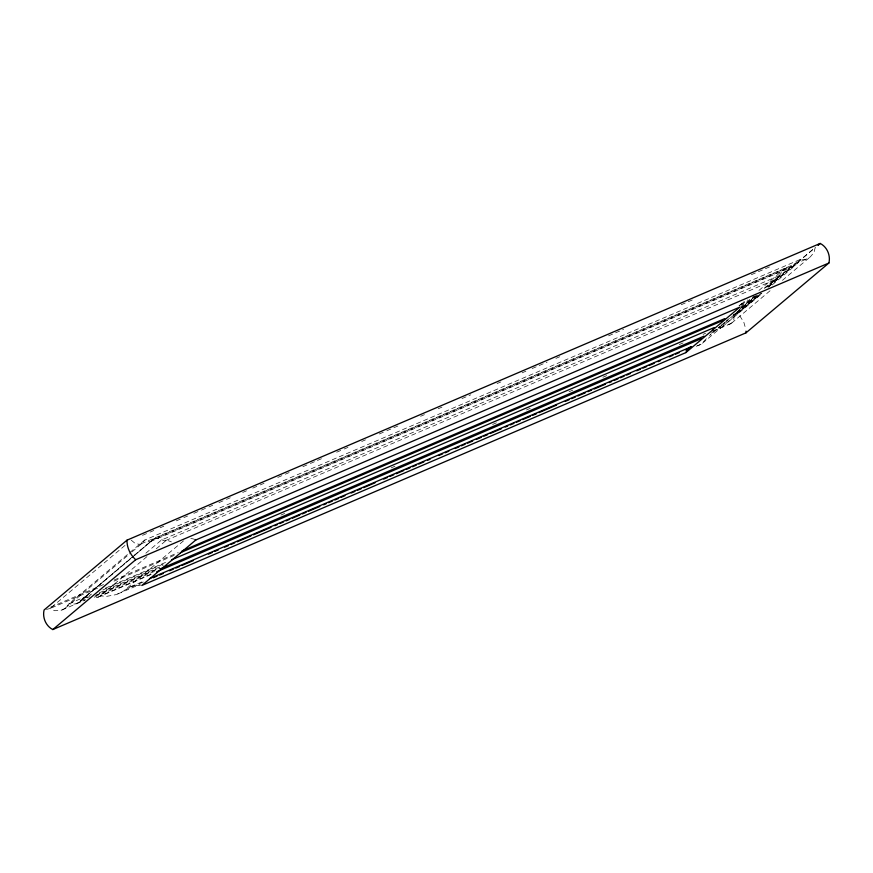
<?xml version="1.0" encoding="UTF-8"?>
<svg xmlns="http://www.w3.org/2000/svg" width="873" height="873" viewBox="0 0 873 873"><rect width="100%" height="100%" fill="white"/><g stroke="black" fill="none" stroke-linecap="round" stroke-linejoin="round"><path stroke-width="0.65" stroke-dasharray="4.37 3.27" d="M768.447 286.781L815.262 247.354L814.007 252.45L810.373 256.804A20.024 16.871 71.8 0 1 805.201 259.423L799.69 259.696L798.348 262.424L795.281 265.359A16.063 13.532 71.8 0 1 792.357 266.723C784.445 266.09 781.302 273.031 777.548 278.247A14.012 11.807 71.8 0 1 774.002 280.058L768.687 287.239M711.2 333.77L710.404 334.796M706.377 338.735L701.303 344.006A49.903 26.681 63.7 0 1 697.276 345.697M741.395 304.71L744.265 301.512L739.093 305.866M134.573 555.403L154.335 538.554L786.868 267.793M46.487 609.398L50.099 608.492L54.617 610.718L60.117 610.565A20.024 16.871 71.8 0 0 65.322 608.034L69.043 603.734L71.902 604.378L75.995 603.778A16.063 13.532 71.8 0 0 78.854 602.272L130.994 558.327M720.192 326.186L718.13 327.921L719.592 328.008A16.063 8.588 63.7 0 0 721.578 327.43L723.106 326.076L724.143 323.316L728.158 324.309A20.024 10.705 63.7 0 0 731.65 323.108L733.8 319.998L734.117 315.688L759.084 294.659M131.965 551.922L143.292 542.329L144.591 540.114L799.69 259.696L767.171 286.988M132.958 556.417L80.48 600.864L87.998 597.656M125.003 545.407L50.099 608.492L98.955 587.573M65.322 608.034L130.917 552.795M133.995 555.544L153.692 538.968M132.03 557.454L152.644 540.092L790.305 267.138L766.592 287.108M79.705 601.606L133.536 556.276M145.867 553.176L161.429 540.06L780.058 275.257L764.486 288.363M146.937 556.625L100.319 595.888A14.012 11.807 71.8 0 1 96.728 597.612L93.553 597.841M156.267 548.779L166.623 540.049L171.403 541.882M183.516 540.867L123.846 590.825A49.903 42.046 71.8 0 1 115.552 594.742L106.746 596.335L100.319 595.888L152.917 573.375M739.125 305.834L744.342 301.447M741.439 305.168L747.626 299.963M758.975 290.403L783.736 269.55M740.719 307.045L752.068 297.497M740.839 307.983L754.316 296.634M764.672 287.915L774.002 280.058M711.571 332.94L714.681 330.31M739.584 309.337L754.119 297.104M721.218 325.313L725.343 321.842M726.38 320.969L729.468 318.372M733.593 314.891L735.655 313.156M736.692 312.294L755.243 296.656M757.24 295.347L710.076 335.068A14.012 7.497 63.7 0 1 709.356 335.505M761.125 293.197L737.281 313.276L731.607 316.757M768.371 287.086L815.022 247.801M702.503 343.187L761.845 293.208M722.146 327.059L761.758 293.699M772.179 284.925L796.154 264.726M731.65 323.108L772.048 289.083M782.404 280.364L810.373 256.804M152.164 540.583L151.629 540.998A16.063 8.588 63.7 0 1 149.709 541.697L144.591 540.114L69.043 603.734L91.589 594.087M82.171 599.194L90.312 595.288M142.517 535.324L148.781 532.639M150.036 532.104L153.79 530.5M160.054 527.816L163.818 526.212M176.346 520.843L182.61 518.158M183.854 517.624L187.619 516.019M193.882 513.335L200.146 510.65M201.401 510.116L207.665 507.442M208.92 506.897L212.674 505.292M218.937 502.608L225.201 499.934M226.456 499.389L230.21 497.785M242.738 492.427L246.502 490.812M252.766 488.127L259.03 485.453M260.274 484.919L264.039 483.304M277.821 477.411L284.085 474.726M285.329 474.192L289.094 472.577M302.876 466.684L309.14 464M310.395 463.465L322.923 458.096M336.694 452.203L342.958 449.519M344.213 448.984L347.978 447.38M361.749 441.476L365.514 439.872M379.297 433.968L385.56 431.284M386.815 430.749L399.343 425.391M420.633 416.268L424.398 414.664M438.17 408.76L441.934 407.156M461.981 398.579L470.743 394.825M497.053 383.563L500.818 381.948M522.109 372.836L525.873 371.221M532.137 368.548L547.164 362.109M555.937 358.356L559.691 356.751M608.557 335.832L623.584 329.394M681.213 304.732L694.995 298.828M751.369 274.7L771.416 266.123M141.306 543.759L807.034 258.79M151.029 541.315L793.371 266.363M165.892 540.452L775.246 279.622M752.384 297.213L756.149 295.598M50.35 607.313L104.258 584.244M114.287 579.945L178.212 552.587M733.516 314.88L737.281 313.276L739.868 315.939L743.851 322.323L745.848 329.372M113.992 581.134L174.12 555.403M105.371 588.184L167.998 561.383M102.839 589.93L164.233 563.652M99.271 592.822L163.164 565.475M280.92 515.07L284.674 513.466M391.159 467.884L394.923 466.269M492.634 424.442L496.388 422.838M526.463 409.961L530.217 408.357M569.054 391.737L572.808 390.122M602.872 377.256L606.637 375.641M679.292 344.54L683.057 342.936M703.092 334.359L705.602 333.279M76.999 603.363L84.506 600.144M95.79 595.321L159.683 567.974M713.437 330.932L720.956 327.713M61.95 609.965L85.74 599.784M95.757 595.495L159.617 568.159M713.066 331.249L730.603 323.741M94.197 597.208L155.558 570.942M97.983 597.208L153.113 573.605M130.819 586.656L144.591 580.763M143.281 582.007L125.745 589.515L126.945 588.675A30.697 25.863 71.8 0 1 132.183 586.165L140.477 585.281M117.702 593.978L140.247 584.321M696.272 346.308L700.026 344.704M154.335 538.554L158.231 538.248L164.2 540.791A14.012 7.497 63.7 0 0 166.623 540.049M85.303 597.438L89.864 596.816M190.827 538.412L193.85 539.088M131.245 540.147L134.824 543.17L138.851 544.261A20.024 10.705 63.7 0 0 142.375 543.148"/><path stroke-width="1.31" d="M828.914 263.002C830.714 255.473 827.178 246.994 820.205 243.436L127.011 540.158L44.087 609.998C42.286 617.527 45.822 626.006 52.795 629.564L745.989 332.842L828.914 263.002L135.719 559.724L52.795 629.564M685.862 352.605L739.911 307.078L195.858 539.961L141.797 585.488L685.862 352.605L687.182 349.986L689.856 347.454A30.697 16.412 63.7 0 1 691.525 346.657M712.543 329.743L713.023 329.143M818.132 245.182L820.205 243.436L818.23 245.007M181.977 550.972L724.743 318.634M180.384 552.718L722.844 320.511M171.752 559.768L714.125 327.604M160.567 568.792L704.053 336.149M156.671 571.771L701.423 338.582M149.61 578.613L690.663 347.018M153.299 577.719L157.053 576.115M159.563 575.045L163.316 573.43M169.58 570.756L173.334 569.141M175.844 568.072L179.598 566.468M182.108 565.388L193.369 560.564M208.407 554.137L212.161 552.522M214.66 551.452L218.425 549.848M224.688 547.164L228.442 545.56M230.941 544.49L234.706 542.875M237.205 541.806L250.977 535.913M253.486 534.833L271.023 527.336M274.777 525.721L277.276 524.651M279.786 523.582L283.539 521.967M286.049 520.897L289.803 519.293M292.313 518.224L299.821 515.005M302.331 513.935L306.085 512.32M308.584 511.251L319.856 506.427M323.621 504.812L326.12 503.743M328.63 502.673L332.384 501.069M334.883 499.989L338.648 498.385M341.147 497.315L344.9 495.7M351.164 493.027L354.929 491.412M357.428 490.342L361.182 488.738M363.692 487.658L374.964 482.834M383.727 479.081L387.481 477.476M389.991 476.407L393.745 474.792M396.255 473.723L403.763 470.503M406.272 469.434L410.026 467.83M412.536 466.76L416.29 465.145M418.789 464.076L423.798 461.937M427.563 460.322L430.062 459.253M438.835 455.499L442.589 453.895M445.088 452.814L448.853 451.21M455.106 448.526L458.871 446.921M461.37 445.852L465.123 444.237M467.633 443.168L472.642 441.029M476.396 439.414L481.405 437.275M483.915 436.205L487.669 434.59M490.179 433.521L501.451 428.698M505.205 427.083L507.704 426.013M510.214 424.944L513.968 423.34M516.478 422.259L520.232 420.655M522.731 419.586L530.249 416.366M532.759 415.297L536.513 413.682M539.012 412.613L556.548 405.105M565.311 401.362L569.076 399.747M571.575 398.677L575.329 397.073M577.839 395.993L585.346 392.785M587.856 391.704L591.61 390.1M594.12 389.031L605.393 384.207M609.147 382.592L611.646 381.523M614.155 380.453L617.909 378.838M620.419 377.769L624.173 376.165M626.683 375.084L630.437 373.48M636.701 370.796L640.455 369.192M642.954 368.122L646.718 366.507M649.217 365.438L654.226 363.299M657.991 361.684L660.49 360.614M669.253 356.861L673.018 355.256M675.516 354.187L679.281 352.572M685.534 349.898L689.299 348.283M194.854 539.481L195.858 539.961M135.719 559.724C130.284 554.813 126.781 547.557 127.011 540.158M745.989 331.118L745.989 332.842"/></g></svg>
